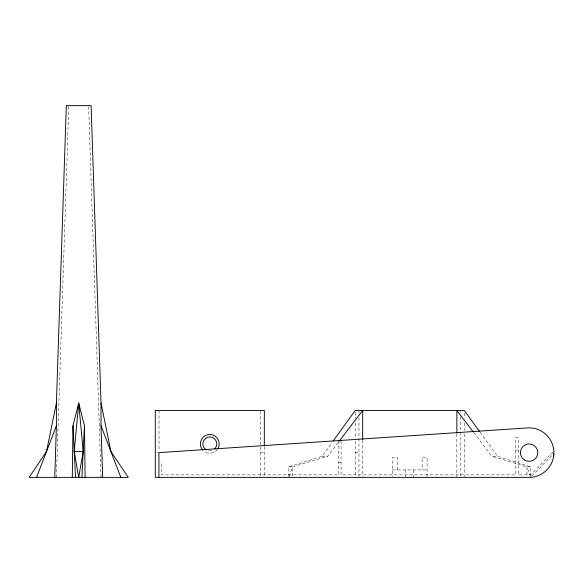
<?xml version="1.0" encoding="UTF-8"?>
<svg xmlns="http://www.w3.org/2000/svg" width="583" height="583" viewBox="0 0 583 583"><rect width="100%" height="100%" fill="white"/><g stroke="black" fill="none" stroke-linecap="round" stroke-linejoin="round"><path stroke-width="0.44" stroke-dasharray="2.92 2.19" d="M56.413 477.368L68.772 106.543M289.153 476.551L292.579 466.83L327.631 456.3L338.031 442.686M288.862 476.486L288.862 466.83L322.056 456.3L332.062 442.475M531.9 476.078L552.436 454.849M553.223 451.73L530.661 474.883L518.265 474.883L518.265 437.716L515.787 437.716L515.787 474.883L341.077 474.883L341.077 440.573M515.787 450.105L518.265 450.105M156.776 452.583L158.263 452.583M260.616 452.583L264.332 452.583M355.244 452.583L358.96 452.583M322.056 456.3L327.631 456.3M473.826 432.659L491.892 456.3L497.467 456.3L530.661 466.83L530.661 475.611M338.599 462.494L341.077 462.494M288.862 466.83L292.579 466.83L292.579 476.486M530.661 466.83L526.945 466.83L491.892 456.3M392.417 469.927L427.106 469.927M480.086 432.287L497.467 456.3M530.37 476.551L526.945 466.83L526.945 476.486M88.66 106.543L101.019 477.368M464.279 413.165L464.279 418.594M464.279 423.112L464.279 430.349M464.279 433.963L464.279 476.457M460.563 410.454L460.563 412.261M460.563 416.779L460.563 431.252M460.563 432.156L460.563 476.457M456.846 433.963L456.846 476.457M427.106 476.537L427.106 457.538L422.15 457.538L422.15 469.927M413.726 469.927L413.726 477.368M405.797 469.927L405.797 477.368M397.373 469.927L397.373 457.538L392.417 457.538L392.417 476.537M362.677 440.289L362.677 476.457M358.96 410.454L358.96 413.165M358.96 417.69L358.96 437.578M358.96 438.482L358.96 476.479M355.244 412.261L355.244 418.594M355.244 423.112L355.244 437.578M355.244 441.2L355.244 477.368M338.599 440.573L338.599 474.883L161.411 474.883L161.411 463.762M264.332 446.622L264.332 477.368M260.616 411.358L260.616 477.368M159.006 410.454L159.006 451.14M217.525 449.311A9.415 9.415 0 0 1 203.759 451.118M211.607 450.608A6.938 6.938 0 0 1 208.014 450.608"/><path stroke-width="0.87" d="M72.299 477.368L72.97 425.758L78.712 403.057L84.462 425.758L85.125 477.368M54.773 477.368L56.405 425.758L56.405 403.057L66.324 105.632L91.108 105.632L101.019 403.057L101.019 425.758L102.652 477.368M81.919 477.368L84.462 425.758M553.405 457.546L553.682 453.559M74.238 451.563L78.712 403.057L83.187 451.563L78.712 477.368L74.238 451.563L83.187 451.563M56.405 403.057L46.494 451.563L29.15 477.368L128.275 477.368L110.93 451.563L101.019 403.057M36.583 477.368L56.405 425.758M333.119 441.018L355.244 410.454L464.279 410.454L479.561 431.558M339.131 441.258L362.677 410.454L362.677 439.385M338.599 440.573L341.077 440.573M473.272 431.945L456.846 410.454L456.846 433.06M101.019 425.758L120.841 477.368M72.97 425.758L75.506 477.368M264.332 445.718L264.332 410.454L155.289 410.454L155.289 477.368L530.661 477.368A24.785 24.785 0 0 0 553.85 451.089A24.785 24.785 0 0 0 527.571 427.9L158.926 452.634L158.926 477.368M202.6 449.967A9.415 9.415 0 0 1 202.957 437.447A9.415 9.415 0 0 1 215.433 436.354A9.415 9.415 0 0 1 217.969 448.619M206.338 449.916A6.938 6.938 0 0 1 204.123 439.932A6.938 6.938 0 0 1 214.267 438.591A6.938 6.938 0 0 1 214.719 448.815M524.78 460.14A8.672 8.672 0 0 0 537.788 452.634A8.672 8.672 0 0 0 524.78 445.12A8.672 8.672 0 0 0 524.78 460.14"/></g></svg>
